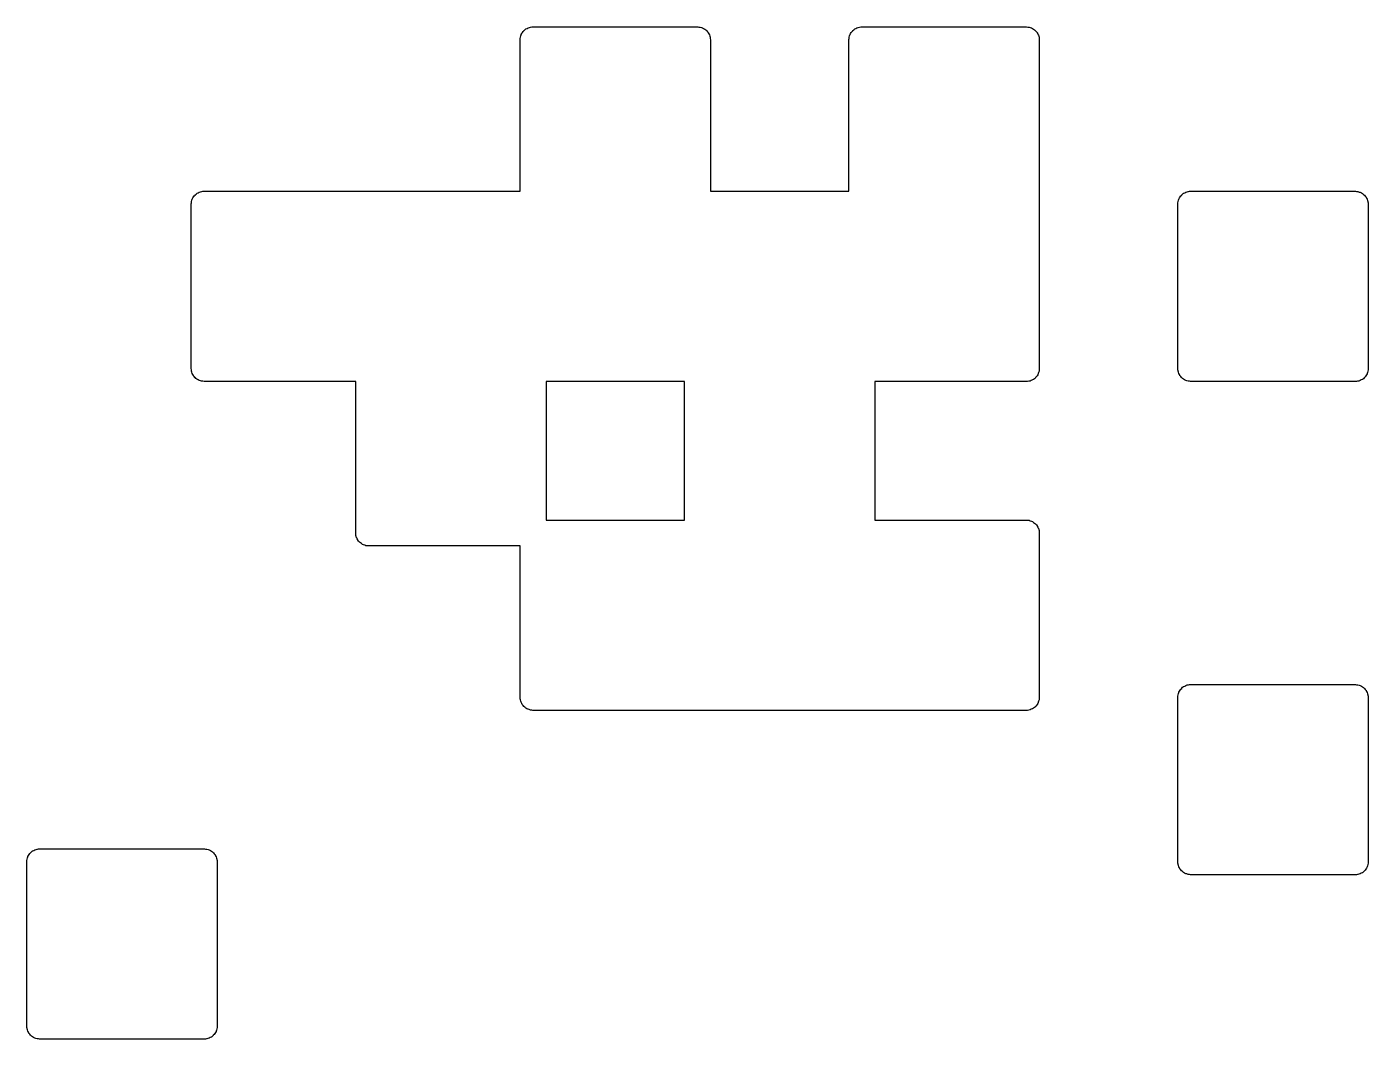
# Model space of a CAD drawing. Extents: x 53 to 139, y -159 to -38.
# Drawn here: x 93.55 to 98.73, y -132 to -128.09 of the extents above; entities that cross this region are included whole.
import ezdxf

# ---------------------------------------------------------------- set-up
doc = ezdxf.new("R2010")
doc.units = 0
doc.layers.add('BLACK', color=7, linetype='CONTINUOUS')

msp = doc.modelspace()

# ---------------------------------------------------------------- linework, layer by layer
at = {"layer": 'BLACK', "linetype": 'CONTINUOUS'}
for p, q in [((95.4726, -128.104), (95.4763, -128.101)), ((95.4763, -128.101), (95.4765, -128.101)), ((95.4765, -128.101), (95.4766, -128.101)), ((95.4766, -128.101), (95.4807, -128.099)), ((95.4807, -128.099), (95.4849, -128.097)), ((95.4849, -128.097), (95.4851, -128.097)), ((95.4851, -128.097), (95.4853, -128.097)), ((95.4853, -128.097), (95.4897, -128.095)), ((95.4897, -128.095), (95.4943, -128.094)), ((95.4943, -128.094), (95.4945, -128.094)), ((95.4945, -128.094), (95.4946, -128.094)), ((95.4946, -128.094), (95.4993, -128.093)), ((95.4993, -128.093), (95.504, -128.093)), ((95.504, -128.093), (96.139, -128.093)), ((96.139, -128.093), (96.1393, -128.093)), ((96.1393, -128.093), (96.1393, -128.093)), ((96.1393, -128.093), (96.1394, -128.093)), ((96.1394, -128.093), (96.1397, -128.093)), ((96.1397, -128.093), (96.1443, -128.094)), ((96.1443, -128.094), (96.1491, -128.094)), ((96.1491, -128.094), (96.1492, -128.094)), ((96.1492, -128.094), (96.1494, -128.094)), ((96.1494, -128.094), (96.1539, -128.096)), ((96.1539, -128.096), (96.1584, -128.097)), ((96.1584, -128.097), (96.1585, -128.097)), ((96.1585, -128.097), (96.1587, -128.097)), ((96.1587, -128.097), (96.1628, -128.099)), ((96.1628, -128.099), (96.167, -128.102)), ((96.7426, -128.104), (96.7463, -128.101)), ((96.7463, -128.101), (96.7465, -128.101)), ((96.7465, -128.101), (96.7466, -128.101)), ((96.7466, -128.101), (96.7507, -128.099)), ((96.7507, -128.099), (96.7549, -128.097)), ((96.7549, -128.097), (96.7551, -128.097)), ((96.7551, -128.097), (96.7553, -128.097)), ((96.7553, -128.097), (96.7597, -128.095)), ((96.7597, -128.095), (96.7643, -128.094)), ((96.7643, -128.094), (96.7645, -128.094)), ((96.7645, -128.094), (96.7646, -128.094)), ((96.7646, -128.094), (96.7693, -128.093)), ((96.7693, -128.093), (96.774, -128.093)), ((96.774, -128.093), (97.409, -128.093)), ((97.409, -128.093), (97.4093, -128.093)), ((97.4093, -128.093), (97.4093, -128.093)), ((97.4093, -128.093), (97.4094, -128.093)), ((97.4094, -128.093), (97.4097, -128.093)), ((97.4097, -128.093), (97.4143, -128.094)), ((97.4143, -128.094), (97.4191, -128.094)), ((97.4191, -128.094), (97.4192, -128.094)), ((97.4192, -128.094), (97.4194, -128.094)), ((97.4194, -128.094), (97.4239, -128.096)), ((97.4239, -128.096), (97.4284, -128.097)), ((97.4284, -128.097), (97.4285, -128.097)), ((97.4285, -128.097), (97.4287, -128.097)), ((97.4287, -128.097), (97.4328, -128.099)), ((97.4328, -128.099), (97.437, -128.102)), ((95.454, -128.142), (95.4545, -128.138)), ((95.454, -128.143), (95.454, -128.142)), ((95.454, -128.728), (95.454, -128.143)), ((95.454, -128.143), (95.454, -128.143)), ((95.454, -128.143), (95.454, -128.143)), ((95.454, -128.143), (95.454, -128.143)), ((95.4545, -128.138), (95.455, -128.133)), ((95.455, -128.133), (95.4551, -128.133)), ((95.4551, -128.133), (95.4565, -128.128)), ((95.4551, -128.133), (95.4551, -128.133)), ((95.4565, -128.128), (95.4579, -128.124)), ((95.4579, -128.124), (95.458, -128.123)), ((95.458, -128.123), (95.4603, -128.119)), ((95.458, -128.123), (95.458, -128.123)), ((95.4603, -128.119), (95.4625, -128.115)), ((95.4625, -128.115), (95.4627, -128.115)), ((95.4627, -128.115), (95.4657, -128.111)), ((95.4627, -128.115), (95.4627, -128.115)), ((95.4657, -128.111), (95.4688, -128.108)), ((95.4688, -128.108), (95.4689, -128.107)), ((95.4689, -128.107), (95.469, -128.107)), ((95.469, -128.107), (95.4726, -128.104)), ((96.167, -128.102), (96.1671, -128.102)), ((96.1671, -128.102), (96.1672, -128.102)), ((96.1672, -128.102), (96.1708, -128.105)), ((96.1708, -128.105), (96.1745, -128.108)), ((96.1745, -128.108), (96.1746, -128.108)), ((96.1746, -128.108), (96.1747, -128.108)), ((96.1747, -128.108), (96.1776, -128.112)), ((96.1776, -128.112), (96.1806, -128.115)), ((96.1806, -128.115), (96.1807, -128.115)), ((96.1807, -128.115), (96.1808, -128.116)), ((96.1808, -128.116), (96.183, -128.12)), ((96.183, -128.12), (96.1852, -128.124)), ((96.1852, -128.124), (96.1853, -128.124)), ((96.1853, -128.124), (96.1854, -128.124)), ((96.1854, -128.124), (96.1867, -128.129)), ((96.1867, -128.129), (96.188, -128.133)), ((96.188, -128.133), (96.1881, -128.133)), ((96.1881, -128.133), (96.1881, -128.134)), ((96.1881, -128.134), (96.1885, -128.138)), ((96.1885, -128.138), (96.189, -128.143)), ((96.189, -128.143), (96.189, -128.728)), ((96.724, -128.142), (96.7245, -128.138)), ((96.724, -128.143), (96.724, -128.142)), ((96.724, -128.728), (96.724, -128.143)), ((96.724, -128.143), (96.724, -128.143)), ((96.724, -128.143), (96.724, -128.143)), ((96.724, -128.143), (96.724, -128.143)), ((96.7245, -128.138), (96.725, -128.133)), ((96.725, -128.133), (96.7251, -128.133)), ((96.7251, -128.133), (96.7265, -128.128)), ((96.7251, -128.133), (96.7251, -128.133)), ((96.7265, -128.128), (96.7279, -128.124)), ((96.7279, -128.124), (96.728, -128.123)), ((96.728, -128.123), (96.7303, -128.119)), ((96.728, -128.123), (96.728, -128.123)), ((96.7303, -128.119), (96.7325, -128.115)), ((96.7325, -128.115), (96.7327, -128.115)), ((96.7327, -128.115), (96.7357, -128.111)), ((96.7327, -128.115), (96.7327, -128.115)), ((96.7357, -128.111), (96.7388, -128.108)), ((96.7388, -128.108), (96.7389, -128.107)), ((96.7389, -128.107), (96.739, -128.107)), ((96.739, -128.107), (96.7426, -128.104)), ((97.437, -128.102), (97.4371, -128.102)), ((97.4371, -128.102), (97.4372, -128.102)), ((97.4372, -128.102), (97.4408, -128.105)), ((97.4408, -128.105), (97.4445, -128.108)), ((97.4445, -128.108), (97.4446, -128.108)), ((97.4446, -128.108), (97.4447, -128.108)), ((97.4447, -128.108), (97.4476, -128.112)), ((97.4476, -128.112), (97.4506, -128.115)), ((97.4506, -128.115), (97.4507, -128.115)), ((97.4507, -128.115), (97.4508, -128.116)), ((97.4508, -128.116), (97.453, -128.12)), ((97.453, -128.12), (97.4552, -128.124)), ((97.4552, -128.124), (97.4553, -128.124)), ((97.4553, -128.124), (97.4554, -128.124)), ((97.4554, -128.124), (97.4567, -128.129)), ((97.4567, -128.129), (97.458, -128.133)), ((97.458, -128.133), (97.4581, -128.133)), ((97.4581, -128.133), (97.4581, -128.134)), ((97.4581, -128.134), (97.4585, -128.138)), ((97.4585, -128.138), (97.459, -128.143)), ((97.459, -128.143), (97.459, -129.413)), ((94.184, -128.777), (94.1845, -128.773)), ((94.1845, -128.773), (94.185, -128.768)), ((94.185, -128.768), (94.1851, -128.768)), ((94.1851, -128.768), (94.1865, -128.763)), ((94.1851, -128.768), (94.1851, -128.768)), ((94.1865, -128.763), (94.1879, -128.759)), ((94.1879, -128.759), (94.188, -128.758)), ((94.188, -128.758), (94.1903, -128.754)), ((94.188, -128.758), (94.188, -128.758)), ((94.1903, -128.754), (94.1925, -128.75)), ((94.1925, -128.75), (94.1927, -128.75)), ((94.1927, -128.75), (94.1957, -128.746)), ((94.1927, -128.75), (94.1927, -128.75)), ((94.1957, -128.746), (94.1988, -128.743)), ((94.1988, -128.743), (94.1989, -128.742)), ((94.1989, -128.742), (94.199, -128.742)), ((94.199, -128.742), (94.2026, -128.739)), ((94.2026, -128.739), (94.2063, -128.736)), ((94.2063, -128.736), (94.2065, -128.736)), ((94.2065, -128.736), (94.2066, -128.736)), ((94.2066, -128.736), (94.2107, -128.734)), ((94.2107, -128.734), (94.2149, -128.732)), ((94.2149, -128.732), (94.2151, -128.732)), ((94.2151, -128.732), (94.2153, -128.732)), ((94.2153, -128.732), (94.2197, -128.73)), ((94.2197, -128.73), (94.2243, -128.729)), ((94.2243, -128.729), (94.2245, -128.729)), ((94.2245, -128.729), (94.2246, -128.729)), ((94.2246, -128.729), (94.2293, -128.728)), ((94.2293, -128.728), (94.234, -128.728)), ((94.234, -128.728), (95.454, -128.728)), ((96.189, -128.728), (96.724, -128.728)), ((97.994, -128.777), (97.9945, -128.773)), ((97.9945, -128.773), (97.995, -128.768)), ((97.995, -128.768), (97.9951, -128.768)), ((97.9951, -128.768), (97.9965, -128.763)), ((97.9951, -128.768), (97.9951, -128.768)), ((97.9965, -128.763), (97.9979, -128.759)), ((97.9979, -128.759), (97.998, -128.758)), ((97.998, -128.758), (98.0003, -128.754)), ((97.998, -128.758), (97.998, -128.758)), ((98.0003, -128.754), (98.0025, -128.75)), ((98.0025, -128.75), (98.0027, -128.75)), ((98.0027, -128.75), (98.0057, -128.746)), ((98.0027, -128.75), (98.0027, -128.75)), ((98.0057, -128.746), (98.0088, -128.743)), ((98.0088, -128.743), (98.0089, -128.742)), ((98.0089, -128.742), (98.009, -128.742)), ((98.009, -128.742), (98.0126, -128.739)), ((98.0126, -128.739), (98.0163, -128.736)), ((98.0163, -128.736), (98.0165, -128.736)), ((98.0165, -128.736), (98.0166, -128.736)), ((98.0166, -128.736), (98.0207, -128.734)), ((98.0207, -128.734), (98.0249, -128.732)), ((98.0249, -128.732), (98.0251, -128.732)), ((98.0251, -128.732), (98.0253, -128.732)), ((98.0253, -128.732), (98.0297, -128.73)), ((98.0297, -128.73), (98.0343, -128.729)), ((98.0343, -128.729), (98.0345, -128.729)), ((98.0345, -128.729), (98.0346, -128.729)), ((98.0346, -128.729), (98.0393, -128.728)), ((98.0393, -128.728), (98.044, -128.728)), ((98.044, -128.728), (98.679, -128.728)), ((98.679, -128.728), (98.6793, -128.728)), ((98.6793, -128.728), (98.6793, -128.728)), ((98.6793, -128.728), (98.6794, -128.728)), ((98.6794, -128.728), (98.6797, -128.728)), ((98.6797, -128.728), (98.6843, -128.729)), ((98.6843, -128.729), (98.6891, -128.729)), ((98.6891, -128.729), (98.6892, -128.729)), ((98.6892, -128.729), (98.6894, -128.729)), ((98.6894, -128.729), (98.6939, -128.731)), ((98.6939, -128.731), (98.6984, -128.732)), ((98.6984, -128.732), (98.6985, -128.732)), ((98.6985, -128.732), (98.6987, -128.732)), ((98.6987, -128.732), (98.7028, -128.734)), ((98.7028, -128.734), (98.707, -128.737)), ((98.707, -128.737), (98.7071, -128.737)), ((98.7071, -128.737), (98.7072, -128.737)), ((98.7072, -128.737), (98.7108, -128.74)), ((98.7108, -128.74), (98.7145, -128.743)), ((98.7145, -128.743), (98.7146, -128.743)), ((98.7146, -128.743), (98.7147, -128.743)), ((98.7147, -128.743), (98.7176, -128.747)), ((98.7176, -128.747), (98.7206, -128.75)), ((98.7206, -128.75), (98.7207, -128.75)), ((98.7207, -128.75), (98.7208, -128.751)), ((98.7208, -128.751), (98.723, -128.755)), ((98.723, -128.755), (98.7252, -128.759)), ((98.7252, -128.759), (98.7253, -128.759)), ((98.7253, -128.759), (98.7254, -128.759)), ((98.7254, -128.759), (98.7267, -128.764)), ((98.7267, -128.764), (98.728, -128.768)), ((98.728, -128.768), (98.7281, -128.768)), ((98.7281, -128.768), (98.7281, -128.769)), ((98.7281, -128.769), (98.7285, -128.773)), ((98.7285, -128.773), (98.729, -128.778)), ((94.184, -128.778), (94.184, -128.777)), ((94.184, -129.413), (94.184, -128.778)), ((94.184, -128.778), (94.184, -128.778)), ((94.184, -128.778), (94.184, -128.778)), ((94.184, -128.778), (94.184, -128.778)), ((97.994, -128.778), (97.994, -128.777)), ((97.994, -129.413), (97.994, -128.778)), ((97.994, -128.778), (97.994, -128.778)), ((97.994, -128.778), (97.994, -128.778)), ((97.994, -128.778), (97.994, -128.778)), ((98.729, -128.778), (98.729, -129.413)), ((94.1845, -129.418), (94.184, -129.413)), ((94.1849, -129.422), (94.1845, -129.418)), ((94.1849, -129.423), (94.1849, -129.422)), ((94.185, -129.423), (94.1849, -129.423)), ((94.1863, -129.427), (94.185, -129.423)), ((94.1876, -129.432), (94.1863, -129.427)), ((94.1877, -129.432), (94.1876, -129.432)), ((94.1878, -129.432), (94.1877, -129.432)), ((94.19, -129.436), (94.1878, -129.432)), ((94.1922, -129.44), (94.19, -129.436)), ((94.1923, -129.441), (94.1922, -129.44)), ((94.1924, -129.441), (94.1923, -129.441)), ((94.1954, -129.444), (94.1924, -129.441)), ((94.1983, -129.448), (94.1954, -129.444)), ((94.1984, -129.448), (94.1983, -129.448)), ((94.1985, -129.448), (94.1984, -129.448)), ((94.2022, -129.451), (94.1985, -129.448)), ((97.4442, -129.448), (97.4441, -129.449)), ((97.4473, -129.445), (97.4442, -129.448)), ((97.4503, -129.441), (97.4473, -129.445)), ((97.4505, -129.441), (97.4503, -129.441)), ((97.4503, -129.441), (97.4503, -129.441)), ((97.4527, -129.437), (97.4505, -129.441)), ((97.455, -129.433), (97.4527, -129.437)), ((97.4551, -129.432), (97.455, -129.433)), ((97.455, -129.433), (97.455, -129.433)), ((97.4565, -129.428), (97.4551, -129.432)), ((97.4579, -129.423), (97.4565, -129.428)), ((97.458, -129.423), (97.4579, -129.423)), ((97.4579, -129.423), (97.4579, -129.423)), ((97.4585, -129.418), (97.458, -129.423)), ((97.459, -129.414), (97.4585, -129.418)), ((97.459, -129.413), (97.459, -129.413)), ((97.459, -129.413), (97.459, -129.413)), ((97.459, -129.413), (97.459, -129.414)), ((97.459, -129.413), (97.459, -129.413)), ((97.9945, -129.418), (97.994, -129.413)), ((97.9949, -129.422), (97.9945, -129.418)), ((97.9949, -129.423), (97.9949, -129.422)), ((97.995, -129.423), (97.9949, -129.423)), ((97.9963, -129.427), (97.995, -129.423)), ((97.9976, -129.432), (97.9963, -129.427)), ((97.9977, -129.432), (97.9976, -129.432)), ((97.9978, -129.432), (97.9977, -129.432)), ((98, -129.436), (97.9978, -129.432)), ((98.0022, -129.44), (98, -129.436)), ((98.0023, -129.441), (98.0022, -129.44)), ((98.0024, -129.441), (98.0023, -129.441)), ((98.0054, -129.444), (98.0024, -129.441)), ((98.0083, -129.448), (98.0054, -129.444)), ((98.0084, -129.448), (98.0083, -129.448)), ((98.0085, -129.448), (98.0084, -129.448)), ((98.0122, -129.451), (98.0085, -129.448)), ((98.7142, -129.448), (98.7141, -129.449)), ((98.7173, -129.445), (98.7142, -129.448)), ((98.7203, -129.441), (98.7173, -129.445)), ((98.7205, -129.441), (98.7203, -129.441)), ((98.7203, -129.441), (98.7203, -129.441)), ((98.7227, -129.437), (98.7205, -129.441)), ((98.725, -129.433), (98.7227, -129.437)), ((98.7251, -129.432), (98.725, -129.433)), ((98.725, -129.433), (98.725, -129.433)), ((98.7265, -129.428), (98.7251, -129.432)), ((98.7279, -129.423), (98.7265, -129.428)), ((98.728, -129.423), (98.7279, -129.423)), ((98.7279, -129.423), (98.7279, -129.423)), ((98.7285, -129.418), (98.728, -129.423)), ((98.729, -129.414), (98.7285, -129.418)), ((98.729, -129.413), (98.729, -129.413)), ((98.729, -129.413), (98.729, -129.413)), ((98.729, -129.413), (98.729, -129.413)), ((98.729, -129.413), (98.729, -129.414)), ((94.2058, -129.454), (94.2022, -129.451)), ((94.2059, -129.454), (94.2058, -129.454)), ((94.206, -129.454), (94.2059, -129.454)), ((94.2102, -129.457), (94.206, -129.454)), ((94.2143, -129.459), (94.2102, -129.457)), ((94.2145, -129.459), (94.2143, -129.459)), ((94.2146, -129.459), (94.2145, -129.459)), ((94.2191, -129.46), (94.2146, -129.459)), ((94.2236, -129.462), (94.2191, -129.46)), ((94.2238, -129.462), (94.2236, -129.462)), ((94.2239, -129.462), (94.2238, -129.462)), ((94.2287, -129.462), (94.2239, -129.462)), ((94.2333, -129.463), (94.2287, -129.462)), ((94.2336, -129.463), (94.2333, -129.463)), ((94.2337, -129.463), (94.2336, -129.463)), ((94.234, -129.463), (94.2337, -129.463)), ((94.2337, -129.463), (94.2337, -129.463)), ((94.819, -129.463), (94.234, -129.463)), ((94.819, -130.048), (94.819, -129.463)), ((95.554, -129.463), (95.554, -129.998)), ((96.089, -129.463), (95.554, -129.463)), ((96.089, -129.998), (96.089, -129.463)), ((97.409, -129.463), (96.824, -129.463)), ((96.824, -129.463), (96.824, -129.998)), ((97.4137, -129.463), (97.409, -129.463)), ((97.4184, -129.462), (97.4137, -129.463)), ((97.4185, -129.462), (97.4184, -129.462)), ((97.4187, -129.462), (97.4185, -129.462)), ((97.4233, -129.461), (97.4187, -129.462)), ((97.4277, -129.459), (97.4233, -129.461)), ((97.4279, -129.459), (97.4277, -129.459)), ((97.4281, -129.459), (97.4279, -129.459)), ((97.4323, -129.457), (97.4281, -129.459)), ((97.4364, -129.455), (97.4323, -129.457)), ((97.4365, -129.455), (97.4364, -129.455)), ((97.4367, -129.455), (97.4365, -129.455)), ((97.4404, -129.452), (97.4367, -129.455)), ((97.444, -129.449), (97.4404, -129.452)), ((97.4441, -129.449), (97.444, -129.449)), ((98.0158, -129.454), (98.0122, -129.451)), ((98.0159, -129.454), (98.0158, -129.454)), ((98.016, -129.454), (98.0159, -129.454)), ((98.0202, -129.457), (98.016, -129.454)), ((98.0243, -129.459), (98.0202, -129.457)), ((98.0245, -129.459), (98.0243, -129.459)), ((98.0246, -129.459), (98.0245, -129.459)), ((98.0291, -129.46), (98.0246, -129.459)), ((98.0336, -129.462), (98.0291, -129.46)), ((98.0338, -129.462), (98.0336, -129.462)), ((98.0339, -129.462), (98.0338, -129.462)), ((98.0387, -129.462), (98.0339, -129.462)), ((98.0433, -129.463), (98.0387, -129.462)), ((98.0436, -129.463), (98.0433, -129.463)), ((98.0437, -129.463), (98.0436, -129.463)), ((98.044, -129.463), (98.0437, -129.463)), ((98.0437, -129.463), (98.0437, -129.463)), ((98.679, -129.463), (98.044, -129.463)), ((98.6837, -129.463), (98.679, -129.463)), ((98.6884, -129.462), (98.6837, -129.463)), ((98.6885, -129.462), (98.6884, -129.462)), ((98.6887, -129.462), (98.6885, -129.462)), ((98.6933, -129.461), (98.6887, -129.462)), ((98.6977, -129.459), (98.6933, -129.461)), ((98.6979, -129.459), (98.6977, -129.459)), ((98.6981, -129.459), (98.6979, -129.459)), ((98.7023, -129.457), (98.6981, -129.459)), ((98.7064, -129.455), (98.7023, -129.457)), ((98.7065, -129.455), (98.7064, -129.455)), ((98.7067, -129.455), (98.7065, -129.455)), ((98.7104, -129.452), (98.7067, -129.455)), ((98.714, -129.449), (98.7104, -129.452)), ((98.7141, -129.449), (98.714, -129.449)), ((95.554, -129.998), (96.089, -129.998)), ((96.824, -129.998), (97.409, -129.998)), ((97.409, -129.998), (97.4093, -129.998)), ((97.4093, -129.998), (97.4093, -129.998)), ((97.4093, -129.998), (97.4094, -129.998)), ((97.4094, -129.998), (97.4097, -129.998)), ((97.4097, -129.998), (97.4143, -129.999)), ((97.4143, -129.999), (97.4191, -129.999)), ((97.4191, -129.999), (97.4192, -129.999)), ((97.4192, -129.999), (97.4194, -129.999)), ((97.4194, -129.999), (97.4239, -130.001)), ((97.4239, -130.001), (97.4284, -130.002)), ((97.4284, -130.002), (97.4285, -130.002)), ((97.4285, -130.002), (97.4287, -130.002)), ((97.4287, -130.002), (97.4328, -130.004)), ((97.4328, -130.004), (97.437, -130.007)), ((97.437, -130.007), (97.4371, -130.007)), ((97.4371, -130.007), (97.4372, -130.007)), ((97.4372, -130.007), (97.4408, -130.01)), ((97.4408, -130.01), (97.4445, -130.013)), ((97.4445, -130.013), (97.4446, -130.013)), ((97.4446, -130.013), (97.4447, -130.013)), ((97.4447, -130.013), (97.4476, -130.017)), ((97.4476, -130.017), (97.4506, -130.02)), ((94.8195, -130.053), (94.819, -130.048)), ((94.8199, -130.057), (94.8195, -130.053)), ((94.8199, -130.058), (94.8199, -130.057)), ((94.82, -130.058), (94.8199, -130.058)), ((94.8213, -130.062), (94.82, -130.058)), ((94.8226, -130.067), (94.8213, -130.062)), ((94.8227, -130.067), (94.8226, -130.067)), ((94.8228, -130.067), (94.8227, -130.067)), ((94.825, -130.071), (94.8228, -130.067)), ((97.4506, -130.02), (97.4507, -130.02)), ((97.4507, -130.02), (97.4508, -130.021)), ((97.4508, -130.021), (97.453, -130.025)), ((97.453, -130.025), (97.4552, -130.029)), ((97.4552, -130.029), (97.4553, -130.029)), ((97.4553, -130.029), (97.4554, -130.029)), ((97.4554, -130.029), (97.4567, -130.034)), ((97.4567, -130.034), (97.458, -130.038)), ((97.458, -130.038), (97.4581, -130.038)), ((97.4581, -130.038), (97.4581, -130.039)), ((97.4581, -130.039), (97.4585, -130.043)), ((97.4585, -130.043), (97.459, -130.048)), ((97.459, -130.048), (97.459, -130.683)), ((94.8272, -130.075), (94.825, -130.071)), ((94.8273, -130.076), (94.8272, -130.075)), ((94.8274, -130.076), (94.8273, -130.076)), ((94.8304, -130.079), (94.8274, -130.076)), ((94.8333, -130.083), (94.8304, -130.079)), ((94.8334, -130.083), (94.8333, -130.083)), ((94.8335, -130.083), (94.8334, -130.083)), ((94.8372, -130.086), (94.8335, -130.083)), ((94.8408, -130.089), (94.8372, -130.086)), ((94.8409, -130.089), (94.8408, -130.089)), ((94.841, -130.089), (94.8409, -130.089)), ((94.8452, -130.092), (94.841, -130.089)), ((94.8493, -130.094), (94.8452, -130.092)), ((94.8495, -130.094), (94.8493, -130.094)), ((94.8496, -130.094), (94.8495, -130.094)), ((94.8541, -130.095), (94.8496, -130.094)), ((94.8586, -130.097), (94.8541, -130.095)), ((94.8588, -130.097), (94.8586, -130.097)), ((94.8589, -130.097), (94.8588, -130.097)), ((94.8637, -130.097), (94.8589, -130.097)), ((94.8683, -130.098), (94.8637, -130.097)), ((94.8686, -130.098), (94.8683, -130.098)), ((94.8687, -130.098), (94.8686, -130.098)), ((94.869, -130.098), (94.8687, -130.098)), ((94.8687, -130.098), (94.8687, -130.098)), ((95.454, -130.098), (94.869, -130.098)), ((95.454, -130.683), (95.454, -130.098)), ((98.0166, -130.641), (98.0207, -130.639)), ((98.0207, -130.639), (98.0249, -130.637)), ((98.0249, -130.637), (98.0251, -130.637)), ((98.0251, -130.637), (98.0253, -130.637)), ((98.0253, -130.637), (98.0297, -130.635)), ((98.0297, -130.635), (98.0343, -130.634)), ((98.0343, -130.634), (98.0345, -130.634)), ((98.0345, -130.634), (98.0346, -130.634)), ((98.0346, -130.634), (98.0393, -130.633)), ((98.0393, -130.633), (98.044, -130.633)), ((98.044, -130.633), (98.679, -130.633)), ((98.679, -130.633), (98.6793, -130.633)), ((98.6793, -130.633), (98.6793, -130.633)), ((98.6793, -130.633), (98.6794, -130.633)), ((98.6794, -130.633), (98.6797, -130.633)), ((98.6797, -130.633), (98.6843, -130.634)), ((98.6843, -130.634), (98.6891, -130.634)), ((98.6891, -130.634), (98.6892, -130.634)), ((98.6892, -130.634), (98.6894, -130.634)), ((98.6894, -130.634), (98.6939, -130.636)), ((98.6939, -130.636), (98.6984, -130.637)), ((98.6984, -130.637), (98.6985, -130.637)), ((98.6985, -130.637), (98.6987, -130.637)), ((98.6987, -130.637), (98.7028, -130.639)), ((98.7028, -130.639), (98.707, -130.642)), ((95.4545, -130.688), (95.454, -130.683)), ((95.4549, -130.692), (95.4545, -130.688)), ((97.4585, -130.688), (97.458, -130.693)), ((97.459, -130.684), (97.4585, -130.688)), ((97.459, -130.683), (97.459, -130.683)), ((97.459, -130.683), (97.459, -130.683)), ((97.459, -130.683), (97.459, -130.683)), ((97.459, -130.683), (97.459, -130.684)), ((97.994, -130.682), (97.9945, -130.678)), ((97.994, -130.683), (97.994, -130.682)), ((97.994, -131.318), (97.994, -130.683)), ((97.994, -130.683), (97.994, -130.683)), ((97.994, -130.683), (97.994, -130.683)), ((97.994, -130.683), (97.994, -130.683)), ((97.9945, -130.678), (97.995, -130.673)), ((97.995, -130.673), (97.9951, -130.673)), ((97.9951, -130.673), (97.9965, -130.668)), ((97.9951, -130.673), (97.9951, -130.673)), ((97.9965, -130.668), (97.9979, -130.664)), ((97.9979, -130.664), (97.998, -130.663)), ((97.998, -130.663), (98.0003, -130.659)), ((97.998, -130.663), (97.998, -130.663)), ((98.0003, -130.659), (98.0025, -130.655)), ((98.0025, -130.655), (98.0027, -130.655)), ((98.0027, -130.655), (98.0057, -130.651)), ((98.0027, -130.655), (98.0027, -130.655)), ((98.0057, -130.651), (98.0088, -130.648)), ((98.0088, -130.648), (98.0089, -130.647)), ((98.0089, -130.647), (98.009, -130.647)), ((98.009, -130.647), (98.0126, -130.644)), ((98.0126, -130.644), (98.0163, -130.641)), ((98.0163, -130.641), (98.0165, -130.641)), ((98.0165, -130.641), (98.0166, -130.641)), ((98.707, -130.642), (98.7071, -130.642)), ((98.7071, -130.642), (98.7072, -130.642)), ((98.7072, -130.642), (98.7108, -130.645)), ((98.7108, -130.645), (98.7145, -130.648)), ((98.7145, -130.648), (98.7146, -130.648)), ((98.7146, -130.648), (98.7147, -130.648)), ((98.7147, -130.648), (98.7176, -130.652)), ((98.7176, -130.652), (98.7206, -130.655)), ((98.7206, -130.655), (98.7207, -130.655)), ((98.7207, -130.655), (98.7208, -130.656)), ((98.7208, -130.656), (98.723, -130.66)), ((98.723, -130.66), (98.7252, -130.664)), ((98.7252, -130.664), (98.7253, -130.664)), ((98.7253, -130.664), (98.7254, -130.664)), ((98.7254, -130.664), (98.7267, -130.669)), ((98.7267, -130.669), (98.728, -130.673)), ((98.728, -130.673), (98.7281, -130.673)), ((98.7281, -130.673), (98.7281, -130.674)), ((98.7281, -130.674), (98.7285, -130.678)), ((98.7285, -130.678), (98.729, -130.683)), ((98.729, -130.683), (98.729, -131.318)), ((95.4549, -130.693), (95.4549, -130.692)), ((95.455, -130.693), (95.4549, -130.693)), ((95.4563, -130.697), (95.455, -130.693)), ((95.4576, -130.702), (95.4563, -130.697)), ((95.4577, -130.702), (95.4576, -130.702)), ((95.4578, -130.702), (95.4577, -130.702)), ((95.46, -130.706), (95.4578, -130.702)), ((95.4622, -130.71), (95.46, -130.706)), ((95.4623, -130.711), (95.4622, -130.71)), ((95.4624, -130.711), (95.4623, -130.711)), ((95.4654, -130.714), (95.4624, -130.711)), ((95.4683, -130.718), (95.4654, -130.714)), ((95.4684, -130.718), (95.4683, -130.718)), ((95.4685, -130.718), (95.4684, -130.718)), ((95.4722, -130.721), (95.4685, -130.718)), ((95.4758, -130.724), (95.4722, -130.721)), ((95.4759, -130.724), (95.4758, -130.724)), ((95.476, -130.724), (95.4759, -130.724)), ((95.4802, -130.727), (95.476, -130.724)), ((95.4843, -130.729), (95.4802, -130.727)), ((95.4845, -130.729), (95.4843, -130.729)), ((95.4846, -130.729), (95.4845, -130.729)), ((95.4891, -130.73), (95.4846, -130.729)), ((95.4936, -130.732), (95.4891, -130.73)), ((95.4938, -130.732), (95.4936, -130.732)), ((95.4939, -130.732), (95.4938, -130.732)), ((95.4987, -130.732), (95.4939, -130.732)), ((95.5033, -130.733), (95.4987, -130.732)), ((95.5036, -130.733), (95.5033, -130.733)), ((95.5037, -130.733), (95.5036, -130.733)), ((95.504, -130.733), (95.5037, -130.733)), ((95.5037, -130.733), (95.5037, -130.733)), ((97.409, -130.733), (95.504, -130.733)), ((97.4137, -130.733), (97.409, -130.733)), ((97.4184, -130.732), (97.4137, -130.733)), ((97.4185, -130.732), (97.4184, -130.732)), ((97.4187, -130.732), (97.4185, -130.732)), ((97.4233, -130.731), (97.4187, -130.732)), ((97.4277, -130.729), (97.4233, -130.731)), ((97.4279, -130.729), (97.4277, -130.729)), ((97.4281, -130.729), (97.4279, -130.729)), ((97.4323, -130.727), (97.4281, -130.729)), ((97.4364, -130.725), (97.4323, -130.727)), ((97.4365, -130.725), (97.4364, -130.725)), ((97.4367, -130.725), (97.4365, -130.725)), ((97.4404, -130.722), (97.4367, -130.725)), ((97.444, -130.719), (97.4404, -130.722)), ((97.4441, -130.719), (97.444, -130.719)), ((97.4442, -130.718), (97.4441, -130.719)), ((97.4473, -130.715), (97.4442, -130.718)), ((97.4503, -130.711), (97.4473, -130.715)), ((97.4505, -130.711), (97.4503, -130.711)), ((97.4503, -130.711), (97.4503, -130.711)), ((97.4527, -130.707), (97.4505, -130.711)), ((97.455, -130.703), (97.4527, -130.707)), ((97.4551, -130.702), (97.455, -130.703)), ((97.455, -130.703), (97.455, -130.703)), ((97.4565, -130.698), (97.4551, -130.702)), ((97.4579, -130.693), (97.4565, -130.698)), ((97.458, -130.693), (97.4579, -130.693)), ((97.4579, -130.693), (97.4579, -130.693)), ((93.5495, -131.313), (93.55, -131.308)), ((93.55, -131.308), (93.5501, -131.308)), ((93.5501, -131.308), (93.5515, -131.303)), ((93.5501, -131.308), (93.5501, -131.308)), ((93.5515, -131.303), (93.5529, -131.299)), ((93.5529, -131.299), (93.553, -131.298)), ((93.553, -131.298), (93.5553, -131.294)), ((93.553, -131.298), (93.553, -131.298)), ((93.5553, -131.294), (93.5575, -131.29)), ((93.5575, -131.29), (93.5577, -131.29)), ((93.5577, -131.29), (93.5607, -131.286)), ((93.5577, -131.29), (93.5577, -131.29)), ((93.5607, -131.286), (93.5638, -131.283)), ((93.5638, -131.283), (93.5639, -131.282)), ((93.5639, -131.282), (93.564, -131.282)), ((93.564, -131.282), (93.5676, -131.279)), ((93.5676, -131.279), (93.5713, -131.276)), ((93.5713, -131.276), (93.5715, -131.276)), ((93.5715, -131.276), (93.5716, -131.276)), ((93.5716, -131.276), (93.5757, -131.274)), ((93.5757, -131.274), (93.5799, -131.272)), ((93.5799, -131.272), (93.5801, -131.272)), ((93.5801, -131.272), (93.5803, -131.272)), ((93.5803, -131.272), (93.5847, -131.27)), ((93.5847, -131.27), (93.5893, -131.269)), ((93.5893, -131.269), (93.5895, -131.269)), ((93.5895, -131.269), (93.5896, -131.269)), ((93.5896, -131.269), (93.5943, -131.268)), ((93.5943, -131.268), (93.599, -131.268)), ((93.599, -131.268), (94.234, -131.268)), ((94.234, -131.268), (94.2343, -131.268)), ((94.2343, -131.268), (94.2343, -131.268)), ((94.2343, -131.268), (94.2344, -131.268)), ((94.2344, -131.268), (94.2347, -131.268)), ((94.2347, -131.268), (94.2393, -131.269)), ((94.2393, -131.269), (94.2441, -131.269)), ((94.2441, -131.269), (94.2442, -131.269)), ((94.2442, -131.269), (94.2444, -131.269)), ((94.2444, -131.269), (94.2489, -131.271)), ((94.2489, -131.271), (94.2534, -131.272)), ((94.2534, -131.272), (94.2535, -131.272)), ((94.2535, -131.272), (94.2537, -131.272)), ((94.2537, -131.272), (94.2578, -131.274)), ((94.2578, -131.274), (94.262, -131.277)), ((94.262, -131.277), (94.2621, -131.277)), ((94.2621, -131.277), (94.2622, -131.277)), ((94.2622, -131.277), (94.2658, -131.28)), ((94.2658, -131.28), (94.2695, -131.283)), ((94.2695, -131.283), (94.2696, -131.283)), ((94.2696, -131.283), (94.2697, -131.283)), ((94.2697, -131.283), (94.2726, -131.287)), ((94.2726, -131.287), (94.2756, -131.29)), ((94.2756, -131.29), (94.2757, -131.29)), ((94.2757, -131.29), (94.2758, -131.291)), ((94.2758, -131.291), (94.278, -131.295)), ((94.278, -131.295), (94.2802, -131.299)), ((94.2802, -131.299), (94.2803, -131.299)), ((94.2803, -131.299), (94.2804, -131.299)), ((94.2804, -131.299), (94.2817, -131.304)), ((94.2817, -131.304), (94.283, -131.308)), ((94.283, -131.308), (94.2831, -131.308)), ((94.2831, -131.308), (94.2831, -131.309)), ((94.2831, -131.309), (94.2835, -131.313)), ((93.549, -131.317), (93.5495, -131.313)), ((93.549, -131.318), (93.549, -131.317)), ((93.549, -131.953), (93.549, -131.318)), ((93.549, -131.318), (93.549, -131.318)), ((93.549, -131.318), (93.549, -131.318)), ((93.549, -131.318), (93.549, -131.318)), ((94.2835, -131.313), (94.284, -131.318)), ((94.284, -131.318), (94.284, -131.953)), ((97.9945, -131.323), (97.994, -131.318)), ((97.9949, -131.327), (97.9945, -131.323)), ((97.9949, -131.328), (97.9949, -131.327)), ((97.995, -131.328), (97.9949, -131.328)), ((97.9963, -131.332), (97.995, -131.328)), ((97.9976, -131.337), (97.9963, -131.332)), ((97.9977, -131.337), (97.9976, -131.337)), ((97.9978, -131.337), (97.9977, -131.337)), ((98, -131.341), (97.9978, -131.337)), ((98.0022, -131.345), (98, -131.341)), ((98.0023, -131.346), (98.0022, -131.345)), ((98.0024, -131.346), (98.0023, -131.346)), ((98.0054, -131.349), (98.0024, -131.346)), ((98.0083, -131.353), (98.0054, -131.349)), ((98.0084, -131.353), (98.0083, -131.353)), ((98.0085, -131.353), (98.0084, -131.353)), ((98.0122, -131.356), (98.0085, -131.353)), ((98.0158, -131.359), (98.0122, -131.356)), ((98.0159, -131.359), (98.0158, -131.359)), ((98.016, -131.359), (98.0159, -131.359)), ((98.0202, -131.362), (98.016, -131.359)), ((98.0243, -131.364), (98.0202, -131.362)), ((98.0245, -131.364), (98.0243, -131.364)), ((98.0246, -131.364), (98.0245, -131.364)), ((98.0291, -131.365), (98.0246, -131.364)), ((98.6977, -131.364), (98.6933, -131.366)), ((98.6979, -131.364), (98.6977, -131.364)), ((98.6981, -131.364), (98.6979, -131.364)), ((98.7023, -131.362), (98.6981, -131.364)), ((98.7064, -131.36), (98.7023, -131.362)), ((98.7065, -131.36), (98.7064, -131.36)), ((98.7067, -131.36), (98.7065, -131.36)), ((98.7104, -131.357), (98.7067, -131.36)), ((98.714, -131.354), (98.7104, -131.357)), ((98.7141, -131.354), (98.714, -131.354)), ((98.7142, -131.353), (98.7141, -131.354)), ((98.7173, -131.35), (98.7142, -131.353)), ((98.7203, -131.346), (98.7173, -131.35)), ((98.7205, -131.346), (98.7203, -131.346)), ((98.7203, -131.346), (98.7203, -131.346)), ((98.7227, -131.342), (98.7205, -131.346)), ((98.725, -131.338), (98.7227, -131.342)), ((98.7251, -131.337), (98.725, -131.338)), ((98.725, -131.338), (98.725, -131.338)), ((98.7265, -131.333), (98.7251, -131.337)), ((98.7279, -131.328), (98.7265, -131.333)), ((98.728, -131.328), (98.7279, -131.328)), ((98.7279, -131.328), (98.7279, -131.328)), ((98.7285, -131.323), (98.728, -131.328)), ((98.729, -131.319), (98.7285, -131.323)), ((98.729, -131.318), (98.729, -131.318)), ((98.729, -131.318), (98.729, -131.318)), ((98.729, -131.318), (98.729, -131.318)), ((98.729, -131.318), (98.729, -131.319)), ((98.0336, -131.367), (98.0291, -131.365)), ((98.0338, -131.367), (98.0336, -131.367)), ((98.0339, -131.367), (98.0338, -131.367)), ((98.0387, -131.367), (98.0339, -131.367)), ((98.0433, -131.368), (98.0387, -131.367)), ((98.0436, -131.368), (98.0433, -131.368)), ((98.0437, -131.368), (98.0436, -131.368)), ((98.044, -131.368), (98.0437, -131.368)), ((98.0437, -131.368), (98.0437, -131.368)), ((98.679, -131.368), (98.044, -131.368)), ((98.6837, -131.368), (98.679, -131.368)), ((98.6884, -131.367), (98.6837, -131.368)), ((98.6885, -131.367), (98.6884, -131.367)), ((98.6887, -131.367), (98.6885, -131.367)), ((98.6933, -131.366), (98.6887, -131.367)), ((93.5495, -131.958), (93.549, -131.953)), ((93.5499, -131.962), (93.5495, -131.958)), ((93.5499, -131.963), (93.5499, -131.962)), ((93.55, -131.963), (93.5499, -131.963)), ((93.5513, -131.967), (93.55, -131.963)), ((93.5526, -131.972), (93.5513, -131.967)), ((93.5527, -131.972), (93.5526, -131.972)), ((93.5528, -131.972), (93.5527, -131.972)), ((93.555, -131.976), (93.5528, -131.972)), ((93.5572, -131.98), (93.555, -131.976)), ((93.5573, -131.981), (93.5572, -131.98)), ((93.5574, -131.981), (93.5573, -131.981)), ((93.5604, -131.984), (93.5574, -131.981)), ((93.5633, -131.988), (93.5604, -131.984)), ((94.2723, -131.985), (94.2692, -131.988)), ((94.2753, -131.981), (94.2723, -131.985)), ((94.2755, -131.981), (94.2753, -131.981)), ((94.2753, -131.981), (94.2753, -131.981)), ((94.2777, -131.977), (94.2755, -131.981)), ((94.28, -131.973), (94.2777, -131.977)), ((94.2801, -131.972), (94.28, -131.973)), ((94.28, -131.973), (94.28, -131.973)), ((94.2815, -131.968), (94.2801, -131.972)), ((94.2829, -131.963), (94.2815, -131.968)), ((94.283, -131.963), (94.2829, -131.963)), ((94.2829, -131.963), (94.2829, -131.963)), ((94.2835, -131.958), (94.283, -131.963)), ((94.284, -131.954), (94.2835, -131.958)), ((94.284, -131.953), (94.284, -131.953)), ((94.284, -131.953), (94.284, -131.953)), ((94.284, -131.953), (94.284, -131.953)), ((94.284, -131.953), (94.284, -131.954)), ((93.5634, -131.988), (93.5633, -131.988)), ((93.5635, -131.988), (93.5634, -131.988)), ((93.5672, -131.991), (93.5635, -131.988)), ((93.5708, -131.994), (93.5672, -131.991)), ((93.5709, -131.994), (93.5708, -131.994)), ((93.571, -131.994), (93.5709, -131.994)), ((93.5752, -131.997), (93.571, -131.994)), ((93.5793, -131.999), (93.5752, -131.997)), ((93.5795, -131.999), (93.5793, -131.999)), ((93.5796, -131.999), (93.5795, -131.999)), ((93.5841, -132), (93.5796, -131.999)), ((93.5886, -132.002), (93.5841, -132)), ((93.5888, -132.002), (93.5886, -132.002)), ((93.5889, -132.002), (93.5888, -132.002)), ((93.5937, -132.002), (93.5889, -132.002)), ((93.5983, -132.003), (93.5937, -132.002)), ((93.5986, -132.003), (93.5983, -132.003)), ((93.5987, -132.003), (93.5986, -132.003)), ((93.599, -132.003), (93.5987, -132.003)), ((93.5987, -132.003), (93.5987, -132.003)), ((94.234, -132.003), (93.599, -132.003)), ((94.2387, -132.003), (94.234, -132.003)), ((94.2434, -132.002), (94.2387, -132.003)), ((94.2435, -132.002), (94.2434, -132.002)), ((94.2437, -132.002), (94.2435, -132.002)), ((94.2483, -132.001), (94.2437, -132.002)), ((94.2527, -131.999), (94.2483, -132.001)), ((94.2529, -131.999), (94.2527, -131.999)), ((94.2531, -131.999), (94.2529, -131.999)), ((94.2573, -131.997), (94.2531, -131.999)), ((94.2614, -131.995), (94.2573, -131.997)), ((94.2615, -131.995), (94.2614, -131.995)), ((94.2617, -131.995), (94.2615, -131.995)), ((94.2654, -131.992), (94.2617, -131.995)), ((94.269, -131.989), (94.2654, -131.992)), ((94.2691, -131.989), (94.269, -131.989)), ((94.2692, -131.988), (94.2691, -131.989))]:
    msp.add_line(p, q, dxfattribs=at)

doc.saveas('drawing.dxf')
